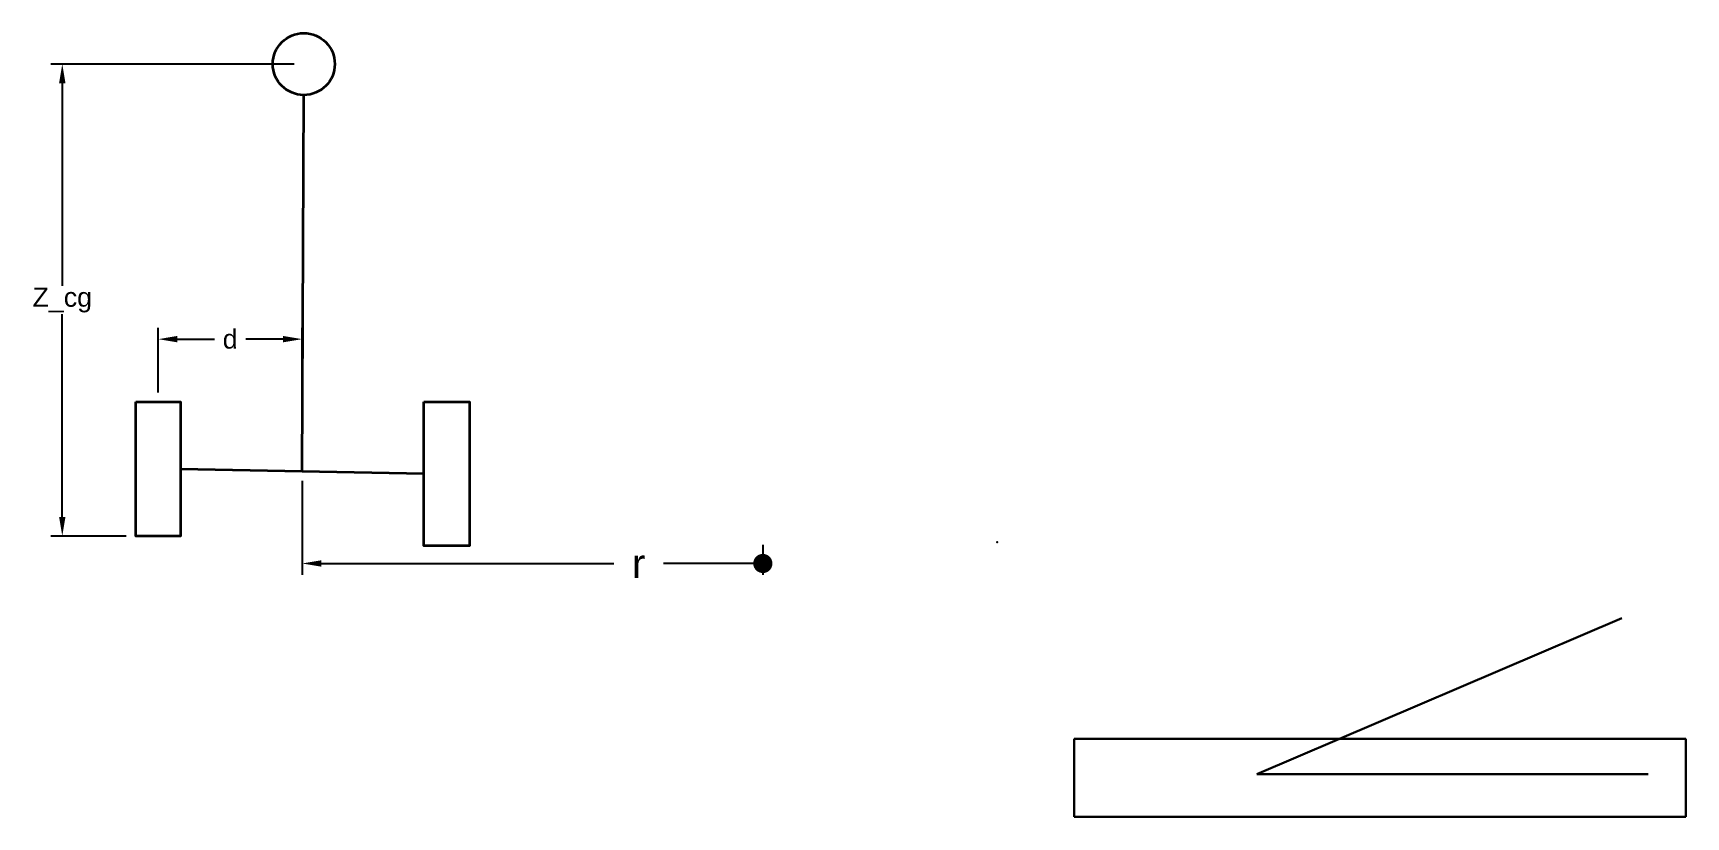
# Model space of a CAD drawing. Header units: inches. Extents: x 12.1 to 98.4, y -6.8 to 34.2.
import ezdxf

# ---------------------------------------------------------------- set-up
doc = ezdxf.new("R2010")
doc.units = ezdxf.units.IN
doc.header["$MEASUREMENT"] = 0
doc.styles.get("Standard").update_dxf_attribs({"font": 'arial.ttf'})
doc.dimstyles.get("Standard").update_dxf_attribs({"dimtxt": 0.18, "dimasz": 0.18, "dimexe": 0.18, "dimexo": 0.0625, "dimgap": 0.09, "dimtad": 0, "dimtih": 1, "dimtoh": 1, "dimdec": 4, "dimzin": 0, "dimdsep": 46, "dimtxsty": 'Standard', "dimcen": 0.09, "dimadec": 0, "dimazin": 0, "dimtfac": 1, "dimtdec": 4, "dimtofl": 0, "dimtmove": 0, "dimatfit": 3, "dimfxl": 1, "dimtolj": 1, "dimtzin": 0, "dimarcsym": 0})

# ---------------------------------------------------------------- blocks, each defined once
blk = doc.blocks.new('*D1')
at = {"color": 0, "lineweight": -2, "transparency": 16777216}
for p, q in [((18.645, 15.407), (18.645, 18.784)), ((19.645, 18.184), (21.587, 18.184)), ((25.159, 18.184), (23.216, 18.184)), ((26.159, 11.78), (26.159, 18.784))]:
    blk.add_line(p, q, dxfattribs=at)
at = {"color": 0, "lineweight": 30, "transparency": 16777216}
for points in [[(19.645, 18.351), (19.645, 18.017), (18.645, 18.184)], [(25.159, 18.351), (25.159, 18.017), (26.159, 18.184)]]:
    blk.add_solid(points, dxfattribs=at)
at = {"layer": 'Defpoints', "color": 0, "lineweight": 30, "transparency": 16777216}
for p in [(26.159, 18.184), (18.645, 14.907), (26.159, 11.28)]:
    blk.add_point(p, dxfattribs=at)
at = {"color": 0, "transparency": 16777216, "insert": (22.402, 18.184), "char_height": 1, "attachment_point": 5}
blk.add_mtext('\\A1;d', dxfattribs=at)
blk = doc.blocks.new('*D2')
at = {"color": 0, "lineweight": -2, "transparency": 16777216}
for p, q in [((25.745, 32.546), (13.038, 32.546)), ((13.638, 31.546), (13.638, 20.962)), ((13.638, 8.904), (13.638, 19.488)), ((16.976, 7.904), (13.038, 7.904))]:
    blk.add_line(p, q, dxfattribs=at)
at = {"color": 0, "transparency": 16777216}
for points in [[(13.471, 31.546), (13.805, 31.546), (13.638, 32.546)], [(13.471, 8.904), (13.805, 8.904), (13.638, 7.904)]]:
    blk.add_solid(points, dxfattribs=at)
at = {"layer": 'Defpoints', "color": 0, "transparency": 16777216}
for p in [(13.638, 32.546), (26.245, 32.546), (17.476, 7.904)]:
    blk.add_point(p, dxfattribs=at)
at = {"color": 0, "transparency": 16777216, "insert": (13.638, 20.225), "char_height": 1, "attachment_point": 5}
blk.add_mtext('\\A1;Z_{cg}', dxfattribs=at)
blk = doc.blocks.new('_Dot')
at = {"color": 0, "linetype": 'ByBlock', "lineweight": -2}
blk.add_line((-0.5, 0), (-1, 0), dxfattribs=at)
at = {"color": 0, "linetype": 'ByBlock', "const_width": 0.5}
blk.add_lwpolyline([(-0.25, 0, 1), (0.25, 0, 1)], format="xyb", close=True, dxfattribs=at)
blk = doc.blocks.new('*D3')
at = {"color": 0, "lineweight": -2, "transparency": 16777216}
for p, q in [((26.159, 10.78), (26.159, 5.874)), ((50.206, 7.447), (50.206, 5.874)), ((27.159, 6.474), (42.423, 6.474)), ((49.206, 6.474), (45.013, 6.474))]:
    blk.add_line(p, q, dxfattribs=at)
at = {"color": 0, "lineweight": 30, "transparency": 16777216}
blk.add_solid([(27.159, 6.64), (27.159, 6.307), (26.159, 6.474)], dxfattribs=at)
at = {"layer": 'Defpoints', "color": 0, "lineweight": 30, "transparency": 16777216}
for p in [(26.159, 11.28), (50.206, 7.947), (50.206, 6.474)]:
    blk.add_point(p, dxfattribs=at)
at = {"color": 0, "lineweight": -2, "transparency": 16777216}
blk.add_blockref('_Dot', (50.206, 6.474), dxfattribs=at)
at = {"color": 0, "transparency": 16777216, "insert": (43.718, 6.474), "char_height": 1.5, "attachment_point": 5}
blk.add_mtext('\\A1;r', dxfattribs=at)

msp = doc.modelspace()

# ---------------------------------------------------------------- linework, layer by layer
at = {"lineweight": 35}
for p, q in [((26.15862, 11.2799), (26.23854, 30.92773)), ((32.50436, 11.15403), (19.81289, 11.40577))]:
    msp.add_line(p, q, dxfattribs=at)
at = {"lineweight": 30}
for p, q in [((75.98957, -4.53288), (95.04806, 3.62672)), ((66.46033, -2.67842), (98.38948, -2.67842)), ((66.46033, -6.75822), (66.46033, -2.67842)), ((98.38948, -2.67842), (98.38948, -6.75822)), ((75.98957, -4.53288), (96.40938, -4.53288)), ((98.38948, -6.75822), (66.46033, -6.75822))]:
    msp.add_line(p, q, dxfattribs=at)
at = {"lineweight": 35}
for points in [[(17.47619, 14.90723), (19.81289, 14.90723), (19.81289, 7.9043), (17.47619, 7.9043)], [(32.50436, 14.90723), (34.88687, 14.90723), (34.88687, 7.40082), (32.50436, 7.40082)]]:
    msp.add_lwpolyline(points, close=True, dxfattribs=at)
msp.add_circle((26.24512, 32.54592), 1.61821, dxfattribs=at)
msp.add_point((62.44464, 7.57827))

# ---------------------------------------------------------------- dimensions: what is measured, and where the dimension line sits
dim = msp.add_linear_dim(base=(13.63796, 32.54592), p1=(17.47619, 7.9043), p2=(26.24512, 32.54592), angle=90, text='Z_{cg}', dimstyle='Standard', override={"dimtxt": 1, "dimasz": 1, "dimexe": 0.6, "dimexo": 0.5})
dim.commit()
dim.dimension.update_dxf_attribs({"geometry": '*D2', "text_midpoint": (13.63796, 20.22511)})
dim = msp.add_linear_dim(base=(26.15862, 18.184), p1=(18.64454, 14.90723), p2=(26.15862, 11.2799), text='d', dimstyle='Standard', override={"dimtxt": 1, "dimasz": 1, "dimexe": 0.6, "dimexo": 0.5, "dimgap": 0.5})
dim.commit()
dim.dimension.update_dxf_attribs({"geometry": '*D1', "text_midpoint": (22.40158, 18.184)})
dim = msp.add_linear_dim(base=(50.20611, 6.47351), p1=(26.15862, 11.2799), p2=(50.20611, 7.94652), text='r', dimstyle='Standard', override={"dimtxt": 1.5, "dimasz": 1, "dimexe": 0.6, "dimexo": 0.5, "dimgap": 1, "dimblk2": 'Dot', "dimsah": 1})
dim.commit()
dim.dimension.update_dxf_attribs({"geometry": '*D3', "text_midpoint": (43.71821, 6.47351), "dimtype": 160})

doc.saveas('drawing.dxf')
